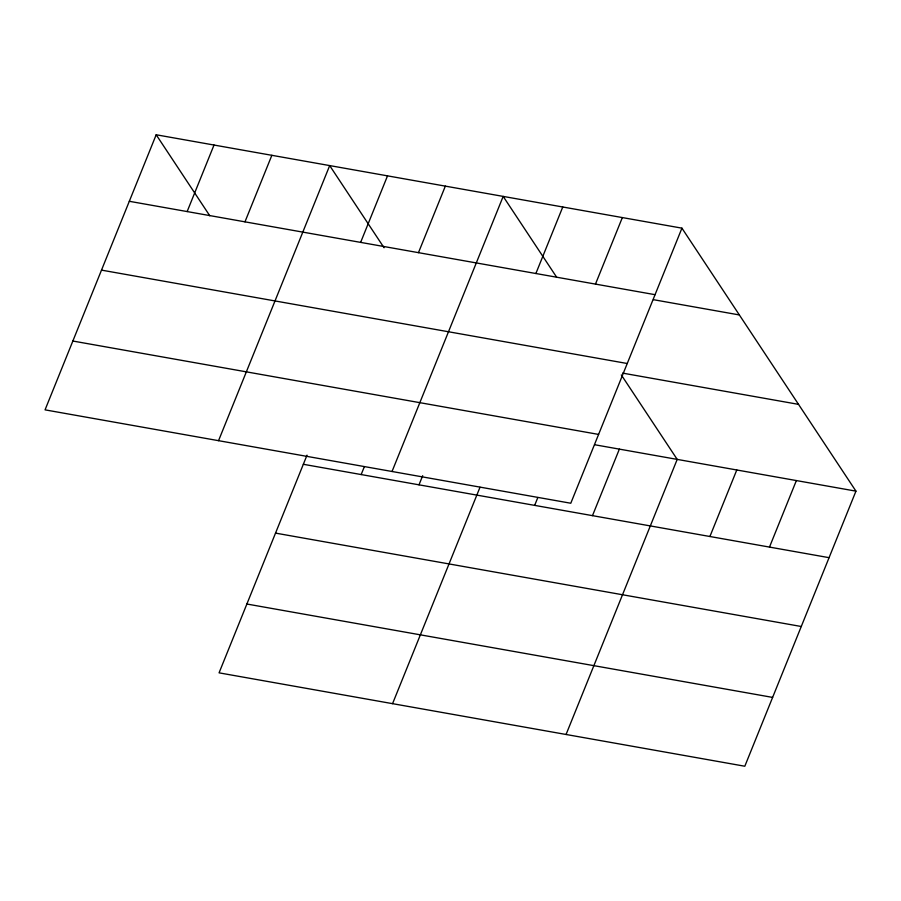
<?xml version="1.0" encoding="UTF-8"?>
<svg xmlns="http://www.w3.org/2000/svg" width="901" height="901" viewBox="0 0 901 901"><rect width="100%" height="100%" fill="white"/><g stroke="black" fill="none" stroke-linecap="round" stroke-linejoin="round"><path stroke-width="1.35" d="M156.188 134.767L45.05 409.854L570.784 503.242L681.933 228.156L156.188 134.767L209.787 215.767M187.149 211.566L214.021 145.038M244.971 221.837L271.854 155.31M218.549 440.668L329.687 165.593L384.051 247.741M360.637 242.38L387.52 175.864M307.027 455.151L219.067 672.844L744.812 766.233L855.95 491.146L681.933 228.156M418.469 252.652L445.342 186.135M361.166 474.557L364.331 466.729M392.036 471.482L503.175 196.407L556.773 277.407M418.999 484.828L422.682 475.694M535.881 273.51L562.765 206.993M392.566 703.658L479.996 487.272M595.471 284.097L622.343 217.58M534.665 505.371L537.818 497.543M592.486 515.642L619.37 449.126M566.065 734.484L677.203 459.397L621.307 374.929M709.909 536.5L736.781 469.984M769.488 547.087L796.371 480.571M129.316 201.295L655.05 294.683M653.439 299.684L739.361 314.945M101.509 270.12L627.242 363.508M622.546 373.104L798.523 404.358M72.857 341.029L598.591 434.417M594.581 444.722L855.95 491.146M303.333 464.285L829.078 557.674M275.526 533.11L801.271 626.499M246.874 604.019L772.619 697.408"/></g></svg>
